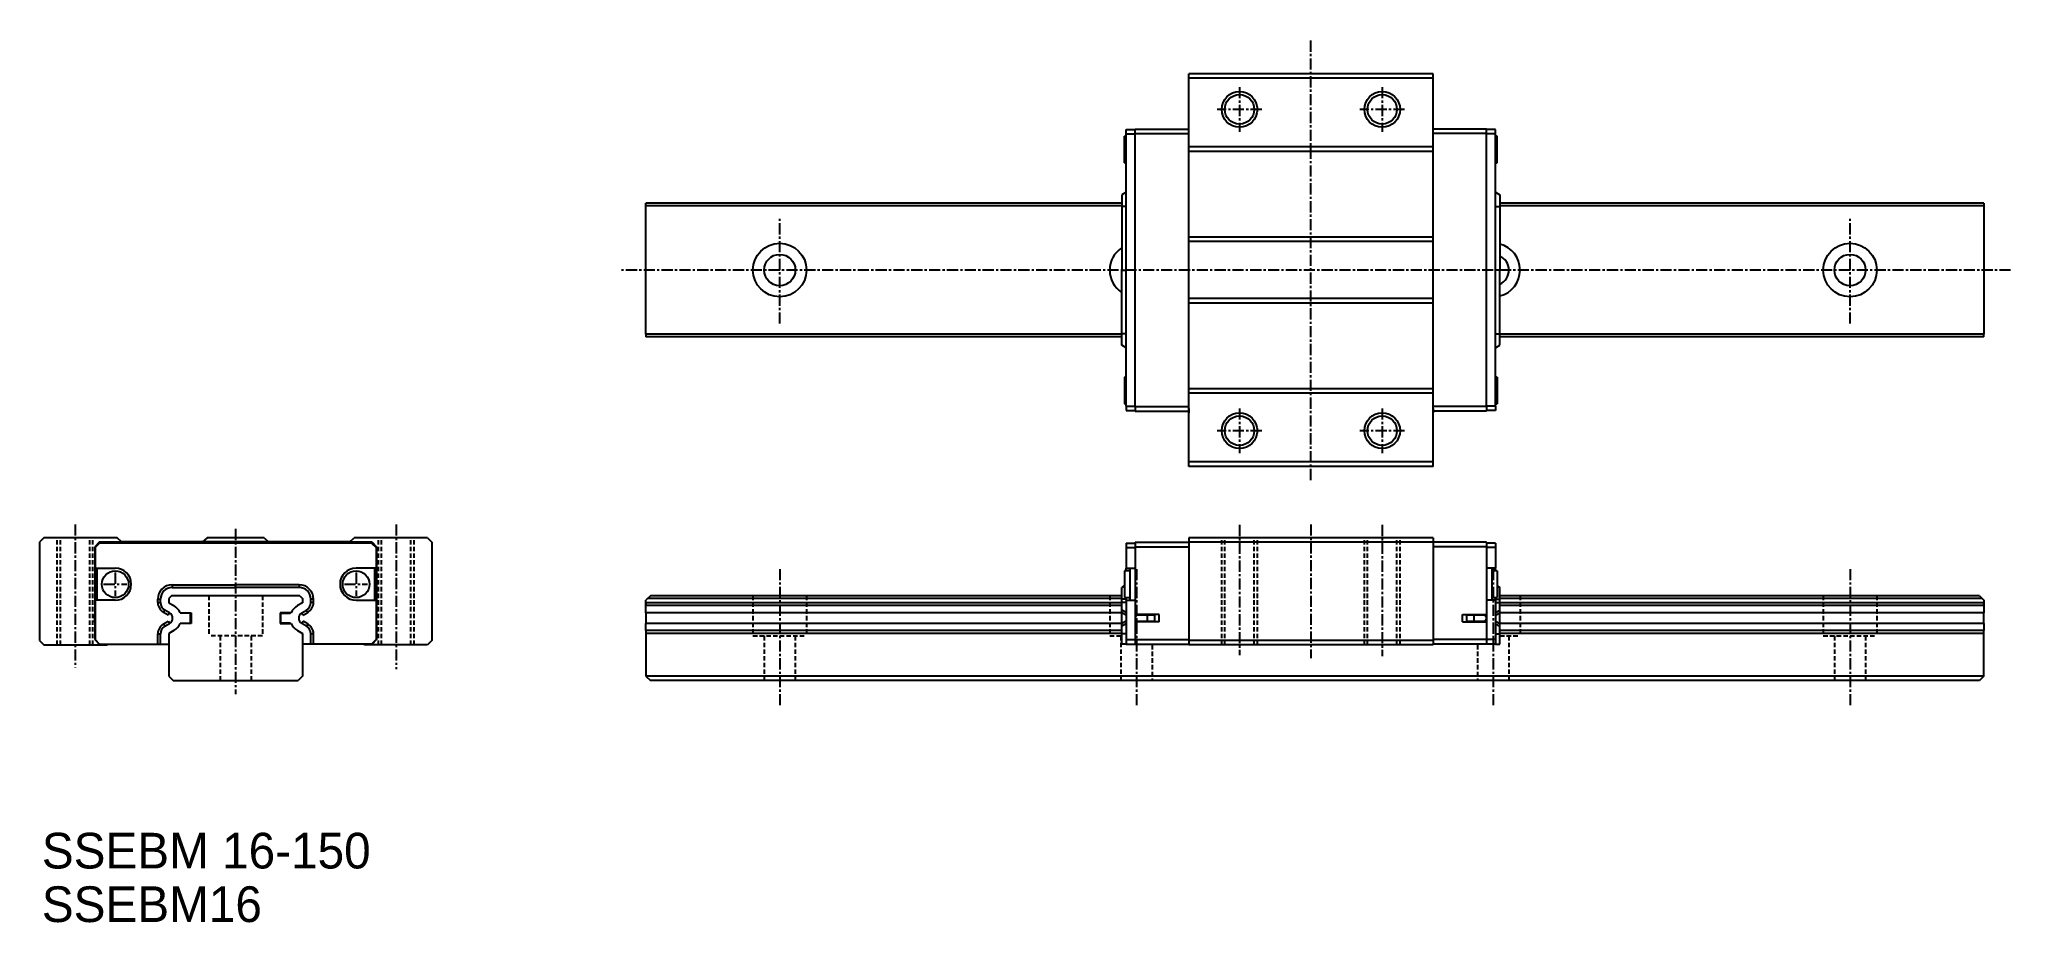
# Model space of a CAD drawing. Extents: x -16 to 205, y -2 to 97.
import ezdxf

# ---------------------------------------------------------------- set-up
doc = ezdxf.new("R2010")
doc.units = 0
doc.linetypes.add('CENTER', pattern=[2, 1.25, -0.25, 0.25, -0.25])
doc.linetypes.add('DASHED', pattern=[0.75, 0.5, -0.25])
doc.layers.get('0').update_dxf_attribs({"linetype": 'CONTINUOUS'})
doc.layers.add('CENTER', color=1, linetype='CENTER')

msp = doc.modelspace()

# ---------------------------------------------------------------- linework, layer by layer
at = {"color": 7, "linetype": 'CONTINUOUS'}
for p, q in [((112.85, 49.5), (112.85, 93.5)), ((140.25, 93.5), (112.85, 93.5)), ((140.25, 93), (112.85, 93)), ((140.25, 49.5), (140.25, 93.5)), ((105.85, 86.5), (105.65, 86.5)), ((105.65, 83.5), (105.65, 86.5)), ((105.85, 86.75), (105.85, 87.25)), ((105.85, 87.25), (106.85, 87.25)), ((105.85, 56.25), (105.85, 86.75)), ((105.85, 86.75), (106.85, 86.75)), ((106.85, 87.3), (112.85, 87.3)), ((106.85, 86.8), (106.85, 87.3)), ((106.85, 56.2), (106.85, 86.8)), ((106.85, 86.8), (112.85, 86.8)), ((112.85, 87), (112.85, 87.5)), ((140.25, 87), (140.25, 87.5)), ((146.25, 87.3), (140.25, 87.3)), ((146.25, 86.8), (140.25, 86.8)), ((146.25, 86.8), (146.25, 87.3)), ((147.25, 87.25), (146.25, 87.25)), ((146.25, 56.2), (146.25, 86.8)), ((147.25, 86.75), (146.25, 86.75)), ((147.25, 86.75), (147.25, 87.25)), ((147.25, 56.25), (147.25, 86.75)), ((147.45, 86.5), (147.25, 86.5)), ((147.45, 83.5), (147.45, 86.5)), ((140.25, 85.3), (112.85, 85.3)), ((140.25, 84.8), (112.85, 84.8)), ((105.65, 83.5), (105.85, 83.5)), ((147.25, 83.5), (147.45, 83.5)), ((105.85, 80.23), (105.35, 79.93)), ((105.35, 79.93), (105.35, 78.63)), ((147.25, 80.23), (147.75, 79.93)), ((147.75, 79.93), (147.75, 78.63)), ((105.35, 79), (52, 79)), ((52, 78.7), (52, 79)), ((52, 64.3), (52, 78.7)), ((105.35, 78.7), (52, 78.7)), ((105.35, 78.63), (105.35, 71.5)), ((105.85, 78.63), (105.35, 78.63)), ((147.25, 78.63), (147.75, 78.63)), ((202, 79), (147.75, 79)), ((202, 78.7), (147.75, 78.7)), ((147.75, 78.63), (147.75, 71.5)), ((202, 79), (202, 78.7)), ((202, 78.7), (202, 64.3)), ((140.25, 75.2), (112.85, 75.2)), ((140.25, 74.7), (112.85, 74.7)), ((105.35, 64.37), (105.35, 71.5)), ((105.35, 71.5), (105.85, 71.5)), ((147.75, 71.5), (147.25, 71.5)), ((147.75, 64.37), (147.75, 71.5)), ((140.25, 68.3), (112.85, 68.3)), ((140.25, 67.8), (112.85, 67.8)), ((105.35, 64.3), (52, 64.3)), ((52, 64.3), (52, 64)), ((105.85, 64.37), (105.35, 64.37)), ((105.35, 63.07), (105.35, 64.37)), ((147.25, 64.37), (147.75, 64.37)), ((147.75, 63.07), (147.75, 64.37)), ((202, 64.3), (147.75, 64.3)), ((202, 64), (202, 64.3)), ((105.35, 64), (52, 64)), ((105.85, 62.77), (105.35, 63.07)), ((147.25, 62.77), (147.75, 63.07)), ((202, 64), (147.75, 64)), ((105.85, 59.5), (105.65, 59.5)), ((105.65, 59.5), (105.65, 56.5)), ((140.25, 58.2), (112.85, 58.2)), ((140.25, 57.7), (112.85, 57.7)), ((147.45, 59.5), (147.25, 59.5)), ((147.45, 59.5), (147.45, 56.5)), ((105.65, 56.5), (105.85, 56.5)), ((105.85, 56.25), (105.85, 55.75)), ((105.85, 56.25), (106.85, 56.25)), ((105.85, 55.75), (106.85, 55.75)), ((106.85, 56.2), (112.85, 56.2)), ((106.85, 56.2), (106.85, 55.7)), ((106.85, 55.7), (112.85, 55.7)), ((112.85, 56), (112.85, 55.5)), ((146.25, 56.2), (140.25, 56.2)), ((140.25, 56), (140.25, 55.5)), ((146.25, 55.7), (140.25, 55.7)), ((147.25, 56.25), (146.25, 56.25)), ((146.25, 56.2), (146.25, 55.7)), ((147.25, 55.75), (146.25, 55.75)), ((147.25, 56.5), (147.45, 56.5)), ((147.25, 56.25), (147.25, 55.75)), ((140.25, 50), (112.85, 50)), ((140.25, 49.5), (112.85, 49.5)), ((-15.5, 41.5), (-16, 41)), ((-16, 41), (-16, 30)), ((-7.3, 41.5), (-15.5, 41.5)), ((-9.3, 41), (-9.8, 40.5)), ((-9.8, 40.5), (-9.8, 32.9)), ((-9.25, 40.9), (-9.75, 40.4)), ((-9.75, 40.4), (-9.75, 38.1)), ((21.3, 41), (-9.3, 41)), ((21.25, 40.9), (-9.25, 40.9)), ((-6.8, 41.05), (-7.3, 41.5)), ((18.8, 41.05), (-6.8, 41.05)), ((2.8, 41.5), (2.3, 41.05)), ((9.2, 41.5), (2.8, 41.5)), ((9.2, 41.5), (9.7, 41.05)), ((18.8, 41.05), (19.3, 41.5)), ((27.5, 41.5), (19.3, 41.5)), ((21.25, 40.9), (21.75, 40.4)), ((21.3, 41), (21.8, 40.5)), ((21.75, 40.4), (21.75, 38.1)), ((21.8, 40.5), (21.8, 32.9)), ((27.5, 41.5), (28, 41)), ((28, 41), (28, 30)), ((105.85, 40.9), (105.85, 40.4)), ((105.85, 40.9), (106.85, 40.9)), ((105.85, 40.4), (105.85, 38.1)), ((105.85, 40.4), (106.85, 40.4)), ((106.85, 41), (112.85, 41)), ((106.85, 41), (106.85, 40.5)), ((106.85, 40.5), (112.85, 40.5)), ((106.85, 40.5), (106.85, 32.9)), ((140.25, 41.5), (112.85, 41.5)), ((112.85, 41.5), (112.85, 41)), ((140.25, 41), (112.85, 41)), ((112.85, 41), (112.85, 30)), ((140.25, 41.5), (140.25, 41)), ((140.25, 41), (140.25, 30)), ((146.25, 41), (140.25, 41)), ((146.25, 40.5), (140.25, 40.5)), ((146.25, 41), (146.25, 40.5)), ((147.25, 40.9), (146.25, 40.9)), ((146.25, 40.5), (146.25, 32.9)), ((147.25, 40.4), (146.25, 40.4)), ((147.25, 40.9), (147.25, 40.4)), ((147.25, 40.4), (147.25, 38.1)), ((-9.75, 38.1), (-7.5, 38.1)), ((-9.55, 38.1), (-9.55, 34.5)), ((21.75, 38.1), (19.5, 38.1)), ((21.55, 38.1), (21.55, 34.5)), ((106.25, 37.8), (105.65, 37.8)), ((105.65, 37.8), (105.65, 34.8)), ((105.85, 37.8), (105.85, 38.1)), ((105.85, 38.1), (106.85, 38.1)), ((106.25, 38.1), (106.25, 34.5)), ((147.25, 38.1), (146.25, 38.1)), ((146.85, 38.1), (146.85, 34.5)), ((147.45, 37.8), (146.85, 37.8)), ((147.25, 37.8), (147.25, 38.1)), ((147.45, 37.8), (147.45, 34.8)), ((-1.13, 36.23), (6, 36.23)), ((-1.13, 36.23), (-1.13, 35.93)), ((-1.13, 35.93), (6, 35.93)), ((13.13, 36.23), (6, 36.23)), ((6, 35.93), (6, 36.23)), ((13.13, 35.93), (6, 35.93)), ((13.13, 36.23), (13.13, 35.93)), ((105.65, 36.11), (105.35, 35.93)), ((105.35, 34.63), (105.35, 35.93)), ((147.45, 36.11), (147.75, 35.93)), ((147.75, 34.63), (147.75, 35.93)), ((-9.75, 34.5), (-9.75, 30.1)), ((-7.5, 34.5), (-9.75, 34.5)), ((-2.73, 34.264275), (-2.73, 34.63)), ((-2.73, 34.63), (-2.43, 34.63)), ((-2.73, 34.264275), (-2.43, 34.264275)), ((-2.43, 34.264275), (-2.43, 34.63)), ((-2.08, 33.138442), (-1.93, 33.39825)), ((-1.424186, 33.106218), (-1.93, 33.39825)), ((-1.2, 35), (-1.5, 34.7)), ((-1.5, 34.7), (-1.5, 34.223861)), ((-1.5, 34.223861), (-0.94, 33.900544)), ((13.2, 35), (-1.2, 35)), ((13.5, 34.223861), (12.94, 33.900544)), ((13.2, 35), (13.5, 34.7)), ((13.424186, 33.106218), (13.93, 33.39825)), ((13.5, 34.7), (13.5, 34.223861)), ((14.08, 33.138442), (13.93, 33.39825)), ((14.73, 34.63), (14.43, 34.63)), ((14.43, 34.264275), (14.43, 34.63)), ((14.73, 34.264275), (14.43, 34.264275)), ((14.73, 34.264275), (14.73, 34.63)), ((19.5, 34.5), (21.75, 34.5)), ((21.75, 34.5), (21.75, 30.1)), ((52.5, 35), (52, 34.5)), ((52, 33.1), (52, 34.5)), ((105.35, 34.223861), (52, 34.223861)), ((52, 34.223861), (52, 33.900544)), ((105.35, 33.900544), (52, 33.900544)), ((105.35, 34.7), (52.2, 34.7)), ((105.35, 35), (52.5, 35)), ((105.35, 34.264275), (105.35, 34.63)), ((105.85, 34.63), (105.35, 34.63)), ((105.85, 34.264275), (105.35, 34.264275)), ((105.35, 33.39825), (105.35, 34.264275)), ((105.35, 33.106218), (105.35, 33.39825)), ((105.85, 33.138442), (105.35, 33.39825)), ((105.65, 34.8), (106.25, 34.8)), ((105.85, 34.5), (105.85, 34.8)), ((105.85, 34.5), (105.85, 30.1)), ((105.85, 34.5), (106.85, 34.5)), ((147.25, 34.5), (146.25, 34.5)), ((146.85, 34.8), (147.45, 34.8)), ((147.25, 34.5), (147.25, 34.8)), ((147.25, 34.63), (147.75, 34.63)), ((147.25, 34.5), (147.25, 30.1)), ((147.25, 34.264275), (147.75, 34.264275)), ((147.25, 33.138442), (147.75, 33.39825)), ((201.5, 35), (147.75, 35)), ((201.8, 34.7), (147.75, 34.7)), ((147.75, 34.264275), (147.75, 34.63)), ((147.75, 33.39825), (147.75, 34.264275)), ((202, 34.223861), (147.75, 34.223861)), ((202, 33.900544), (147.75, 33.900544)), ((147.75, 33.106218), (147.75, 33.39825)), ((201.5, 35), (202, 34.5)), ((202, 34.5), (202, 33.1)), ((202, 33.900544), (202, 34.223861)), ((-9.8, 32.9), (-9.75, 32.9)), ((-9.8, 32.1), (-9.8, 32.9)), ((-9.8, 32.1), (-9.8, 30.1)), ((-9.8, 32.1), (-9.75, 32.1)), ((-1.574186, 32.84641), (-2.08, 33.138442)), ((-2.08, 31.861558), (-1.574186, 32.15359)), ((-2.08, 31.861558), (-1.93, 31.60175)), ((-1.93, 31.60175), (-1.424186, 31.893782)), ((-1.574186, 32.84641), (-1.424186, 33.106218)), ((-1.574186, 32.15359), (-1.424186, 31.893782)), ((-0.94, 31.099456), (-1.5, 30.776139)), ((-0.217729, 33.1), (1, 33.1)), ((1, 31.9), (-0.217729, 31.9)), ((-0.120855, 33.049999), (-0.141433, 33.100219)), ((-0.141415, 31.899825), (-0.120857, 31.950002)), ((0.95, 33.05), (-0.120852, 33.05)), ((-0.120852, 31.95), (0.95, 31.95)), ((0.95, 31.95), (0.95, 33.05)), ((1, 33.1), (1, 31.9)), ((11, 33.1), (11, 31.9)), ((12.217729, 33.1), (11, 33.1)), ((11, 31.9), (12.217729, 31.9)), ((11.05, 33.05), (12.120852, 33.05)), ((11.05, 31.95), (11.05, 33.05)), ((12.120852, 31.95), (11.05, 31.95)), ((12.120855, 33.049999), (12.141433, 33.100219)), ((12.141415, 31.899825), (12.120857, 31.950002)), ((12.94, 31.099456), (13.5, 30.776139)), ((13.574186, 32.84641), (13.424186, 33.106218)), ((13.574186, 32.15359), (13.424186, 31.893782)), ((13.93, 31.60175), (13.424186, 31.893782)), ((13.574186, 32.84641), (14.08, 33.138442)), ((14.08, 31.861558), (13.574186, 32.15359)), ((14.08, 31.861558), (13.93, 31.60175)), ((21.8, 32.9), (21.75, 32.9)), ((21.8, 32.1), (21.75, 32.1)), ((21.8, 32.1), (21.8, 32.9)), ((21.8, 32.1), (21.8, 30.1)), ((105.35, 33.1), (52, 33.1)), ((52, 33.1), (52, 31.9)), ((105.35, 31.9), (52, 31.9)), ((52, 31.099456), (52, 31.9)), ((105.35, 31.099456), (52, 31.099456)), ((52, 31.099456), (52, 30.776139)), ((105.35, 31.893782), (105.35, 33.106218)), ((105.85, 32.84641), (105.35, 33.106218)), ((105.85, 32.15359), (105.35, 31.893782)), ((105.35, 31.60175), (105.35, 31.893782)), ((105.85, 31.861558), (105.35, 31.60175)), ((105.35, 30.735725), (105.35, 31.60175)), ((109.55, 32.9), (106.85, 32.9)), ((106.85, 32.9), (106.85, 32.1)), ((106.85, 32.1), (106.85, 30.1)), ((109.55, 32.1), (106.85, 32.1)), ((108.25, 32.85), (107.2, 32.85)), ((108.25, 32.85), (107.2, 32.85)), ((107.2, 32.15), (108.25, 32.15)), ((107.2, 32.15), (108.25, 32.15)), ((107.65, 32.85), (107.65, 32.9)), ((107.65, 32.1), (107.65, 32.15)), ((108.110586, 32.85), (108.110586, 32.9)), ((108.110586, 32.1), (108.110586, 32.15)), ((108.25, 32.5), (108.25, 32.85)), ((109.05, 32.85), (108.25, 32.85)), ((109.05, 32.85), (108.25, 32.85)), ((108.25, 32.5), (108.25, 32.85)), ((108.25, 32.15), (108.25, 32.5)), ((108.25, 32.15), (108.25, 32.5)), ((108.25, 32.15), (109.05, 32.15)), ((108.25, 32.15), (109.05, 32.15)), ((109.05, 32.5), (109.05, 32.85)), ((109.05, 32.5), (109.05, 32.85)), ((109.05, 32.15), (109.05, 32.5)), ((109.05, 32.15), (109.05, 32.5)), ((109.55, 32.1), (109.55, 32.9)), ((143.55, 32.9), (146.25, 32.9)), ((143.55, 32.1), (143.55, 32.9)), ((143.55, 32.1), (146.25, 32.1)), ((144.85, 32.85), (144.05, 32.85)), ((144.05, 32.5), (144.05, 32.85)), ((144.05, 32.15), (144.05, 32.5)), ((144.05, 32.15), (144.85, 32.15)), ((145.9, 32.85), (144.85, 32.85)), ((144.85, 32.5), (144.85, 32.85)), ((144.85, 32.15), (144.85, 32.5)), ((144.85, 32.15), (145.9, 32.15)), ((144.989414, 32.85), (144.989414, 32.9)), ((144.989414, 32.1), (144.989414, 32.15)), ((145.45, 32.85), (145.45, 32.9)), ((145.45, 32.1), (145.45, 32.15)), ((146.25, 32.9), (146.25, 32.1)), ((146.25, 32.1), (146.25, 30.1)), ((147.25, 32.84641), (147.75, 33.106218)), ((147.25, 32.15359), (147.75, 31.893782)), ((147.25, 31.861558), (147.75, 31.60175)), ((147.75, 31.893782), (147.75, 33.106218)), ((202, 33.1), (147.75, 33.1)), ((202, 31.9), (147.75, 31.9)), ((147.75, 31.60175), (147.75, 31.893782)), ((147.75, 30.735725), (147.75, 31.60175)), ((202, 31.099456), (147.75, 31.099456)), ((202, 31.9), (202, 33.1)), ((202, 31.9), (202, 31.099456)), ((202, 30.776139), (202, 31.099456)), ((-16, 30), (-15.5, 29.5)), ((-15.5, 29.5), (-8.472253, 29.5)), ((-9.8, 30.1), (-9.3, 29.6)), ((-9.75, 30.1), (-9.25, 29.6)), ((-9.3, 29.6), (-9.25, 29.6)), ((-9.25, 29.6), (-2.73, 29.6)), ((-8.472253, 29.5), (-8.257803, 29.6)), ((-2.73, 30.735725), (-2.43, 30.735725)), ((-2.73, 29.6), (-2.73, 30.735725)), ((-2.73, 29.6), (-2.43, 29.6)), ((-2.43, 29.6), (-2.43, 30.735725)), ((-2.43, 29.6), (-1.5, 29.6)), ((-1.5, 30.776139), (-1.5, 26)), ((13.5, 30.776139), (13.5, 26)), ((14.43, 29.6), (13.5, 29.6)), ((14.73, 30.735725), (14.43, 30.735725)), ((14.43, 29.6), (14.43, 30.735725)), ((14.73, 29.6), (14.43, 29.6)), ((14.73, 29.6), (14.73, 30.735725)), ((21.25, 29.6), (14.73, 29.6)), ((20.472253, 29.5), (20.257803, 29.6)), ((27.5, 29.5), (20.472253, 29.5)), ((21.75, 30.1), (21.25, 29.6)), ((21.3, 29.6), (21.25, 29.6)), ((21.8, 30.1), (21.3, 29.6)), ((28, 30), (27.5, 29.5)), ((52, 30.776139), (52, 26)), ((105.35, 30.776139), (52, 30.776139)), ((105.35, 29.6), (105.35, 30.735725)), ((105.85, 30.735725), (105.35, 30.735725)), ((105.85, 29.6), (105.35, 29.6)), ((105.85, 30.1), (105.85, 29.6)), ((105.85, 30.1), (106.85, 30.1)), ((105.85, 29.6), (106.85, 29.6)), ((106.85, 30.1), (112.85, 30.1)), ((106.85, 30.1), (106.85, 29.6)), ((106.85, 29.6), (112.85, 29.6)), ((140.25, 30), (112.85, 30)), ((112.85, 30), (112.85, 29.5)), ((140.25, 29.5), (112.85, 29.5)), ((146.25, 30.1), (140.25, 30.1)), ((140.25, 30), (140.25, 29.5)), ((146.25, 29.6), (140.25, 29.6)), ((146.25, 30.1), (146.25, 29.6)), ((147.25, 30.1), (146.25, 30.1)), ((147.25, 29.6), (146.25, 29.6)), ((147.25, 30.735725), (147.75, 30.735725)), ((147.25, 30.1), (147.25, 29.6)), ((147.25, 29.6), (147.75, 29.6)), ((202, 30.776139), (147.75, 30.776139)), ((147.75, 29.6), (147.75, 30.735725)), ((202, 26), (202, 30.776139)), ((-1.5, 26), (-1, 25.5)), ((-1, 25.5), (13, 25.5)), ((13.5, 26), (13, 25.5)), ((202, 26), (52, 26)), ((52, 26), (52.5, 25.5)), ((201.5, 25.5), (52.5, 25.5)), ((202, 26), (201.5, 25.5))]:
    msp.add_line(p, q, dxfattribs=at)
at = {"color": 3, "linetype": 'DASHED'}
for p, q in [((-14, 29.5), (-14, 41.5)), ((-13.65, 29.5), (-13.65, 41.5)), ((-10.35, 29.5), (-10.35, 41.5)), ((-10, 29.5), (-10, 41.5)), ((22, 29.5), (22, 41.5)), ((22.35, 29.5), (22.35, 41.5)), ((25.65, 29.5), (25.65, 41.5)), ((26, 29.5), (26, 41.5)), ((116.55, 29.5), (116.55, 41.5)), ((116.9, 29.5), (116.9, 41.5)), ((120.2, 29.5), (120.2, 41.5)), ((120.55, 29.5), (120.55, 41.5)), ((132.55, 29.5), (132.55, 41.5)), ((132.9, 29.5), (132.9, 41.5)), ((136.2, 29.5), (136.2, 41.5)), ((136.55, 29.5), (136.55, 41.5)), ((3, 35), (3, 30.5)), ((9, 35), (9, 30.5)), ((64, 35), (64, 30.5)), ((70, 35), (70, 30.5)), ((104, 35), (104, 30.5)), ((150, 35), (150, 30.5)), ((184, 35), (184, 30.5)), ((190, 35), (190, 30.5)), ((9, 30.5), (3, 30.5)), ((4.25, 30.5), (4.25, 25.5)), ((7.75, 30.5), (7.75, 25.5)), ((64, 30.5), (70, 30.5)), ((65.25, 30.5), (65.25, 25.5)), ((68.75, 30.5), (68.75, 25.5)), ((104, 30.5), (105.35, 30.5)), ((105.25, 30.5), (105.25, 25.5)), ((108.75, 29.5), (108.75, 25.5)), ((145.25, 29.5), (145.25, 25.5)), ((147.75, 30.5), (150, 30.5)), ((148.75, 30.5), (148.75, 25.5)), ((184, 30.5), (190, 30.5)), ((185.25, 30.5), (185.25, 25.5)), ((188.75, 30.5), (188.75, 25.5))]:
    msp.add_line(p, q, dxfattribs=at)
at = {"color": 3, "linetype": 'CONTINUOUS'}
for centre in [(118.55, 89.5), (134.55, 89.5), (118.55, 53.5), (134.55, 53.5)]:
    msp.add_circle(centre, 2, dxfattribs=at)
at = {"color": 7, "linetype": 'CONTINUOUS'}
for centre, radius in [((118.55, 89.5), 1.65), ((134.55, 89.5), 1.65), ((67, 71.5), 3), ((67, 71.5), 1.75), ((187, 71.5), 3), ((187, 71.5), 1.75), ((118.55, 53.5), 1.65), ((134.55, 53.5), 1.65), ((-7.5, 36.3), 1.5), ((19.5, 36.3), 1.5)]:
    msp.add_circle(centre, radius, dxfattribs=at)
for centre, radius, start, end in [((107, 71.5), 3, 123.367013, 236.632987), ((147, 71.5), 3, 284.477512, 75.522488), ((147, 71.5), 1.75, 295.376934, 64.623066), ((-7.5, 36.3), 1.8, 270, 90), ((19.5, 36.3), 1.8, 90, 270), ((-1.129977, 34.629977), 1.600023, 90.000833, 179.999167), ((-1.13, 34.63), 1.3, 90, 180), ((13.129977, 34.629977), 1.600023, 0.000833, 89.999167), ((13.13, 34.63), 1.3, 0, 90), ((-1.43, 34.264275), 1.3, 180, 240), ((-1.43, 34.264275), 1, 180, 240), ((-1.815, 32.385), 1.75, 24.115126, 60), ((13.815, 32.385), 1.75, 120, 155.884874), ((13.43, 34.264275), 1, 300, 0), ((13.43, 34.264275), 1.3, 300, 0), ((-1.43, 30.735725), 1.3, 120, 180), ((-1.43, 30.735725), 1, 120, 180), ((-1.774186, 32.5), 0.7, 300, 60), ((-1.815, 32.615), 1.75, 300, 335.884874), ((13.815, 32.615), 1.75, 204.115126, 240), ((13.774186, 32.5), 0.7, 120, 240), ((13.43, 30.735725), 1, 0, 60), ((13.43, 30.735725), 1.3, 0, 60), ((107.2, 32.5), 0.35, 90, 180), ((107.2, 32.5), 0.35, 90, 180), ((107.2, 32.5), 0.35, 180, 270), ((107.2, 32.5), 0.35, 180, 270), ((145.9, 32.5), 0.35, 0, 90), ((145.9, 32.5), 0.35, 270, 0)]:
    msp.add_arc(centre, radius, start, end, dxfattribs=at)
at = {"layer": 'CENTER', "color": 1, "linetype": 'CENTER'}
for p, q in [((126.55, 47.965747), (126.55, 97.336298)), ((118.55, 92), (118.55, 87)), ((134.55, 92), (134.55, 87)), ((121.05, 89.5), (116.05, 89.5)), ((137.05, 89.5), (132.05, 89.5)), ((67, 65.5), (67, 77.5)), ((187, 65.5), (187, 77.5)), ((205, 71.5), (49, 71.5)), ((118.55, 56), (118.55, 51)), ((134.55, 56), (134.55, 51)), ((121.05, 53.5), (116.05, 53.5)), ((137.05, 53.5), (132.05, 53.5)), ((-12, 43), (-12, 26.967906)), ((6, 42.5), (6, 24)), ((24, 43), (24, 26.800151)), ((118.55, 42.94), (118.55, 28.350167)), ((126.55, 43), (126.55, 28)), ((134.55, 42.94), (134.55, 28.253103)), ((-7.5, 37.6), (-7.5, 35)), ((19.5, 37.6), (19.5, 35)), ((67, 38), (67, 22.5)), ((107, 38), (107, 22.5)), ((147, 38), (147, 22.5)), ((187, 38), (187, 22.5)), ((-8.8, 36.3), (-6.2, 36.3)), ((18.2, 36.3), (20.8, 36.3))]:
    msp.add_line(p, q, dxfattribs=at)

# ---------------------------------------------------------------- texts
at = {"color": 7, "linetype": 'CONTINUOUS'}
for s, p in [('SSEBM 16-150', (-15.730686, 4.450113)), ('SSEBM16', (-15.730686, -1.549887))]:
    msp.add_text(s, height=4, dxfattribs=at).set_placement(p)

doc.saveas('drawing.dxf')
